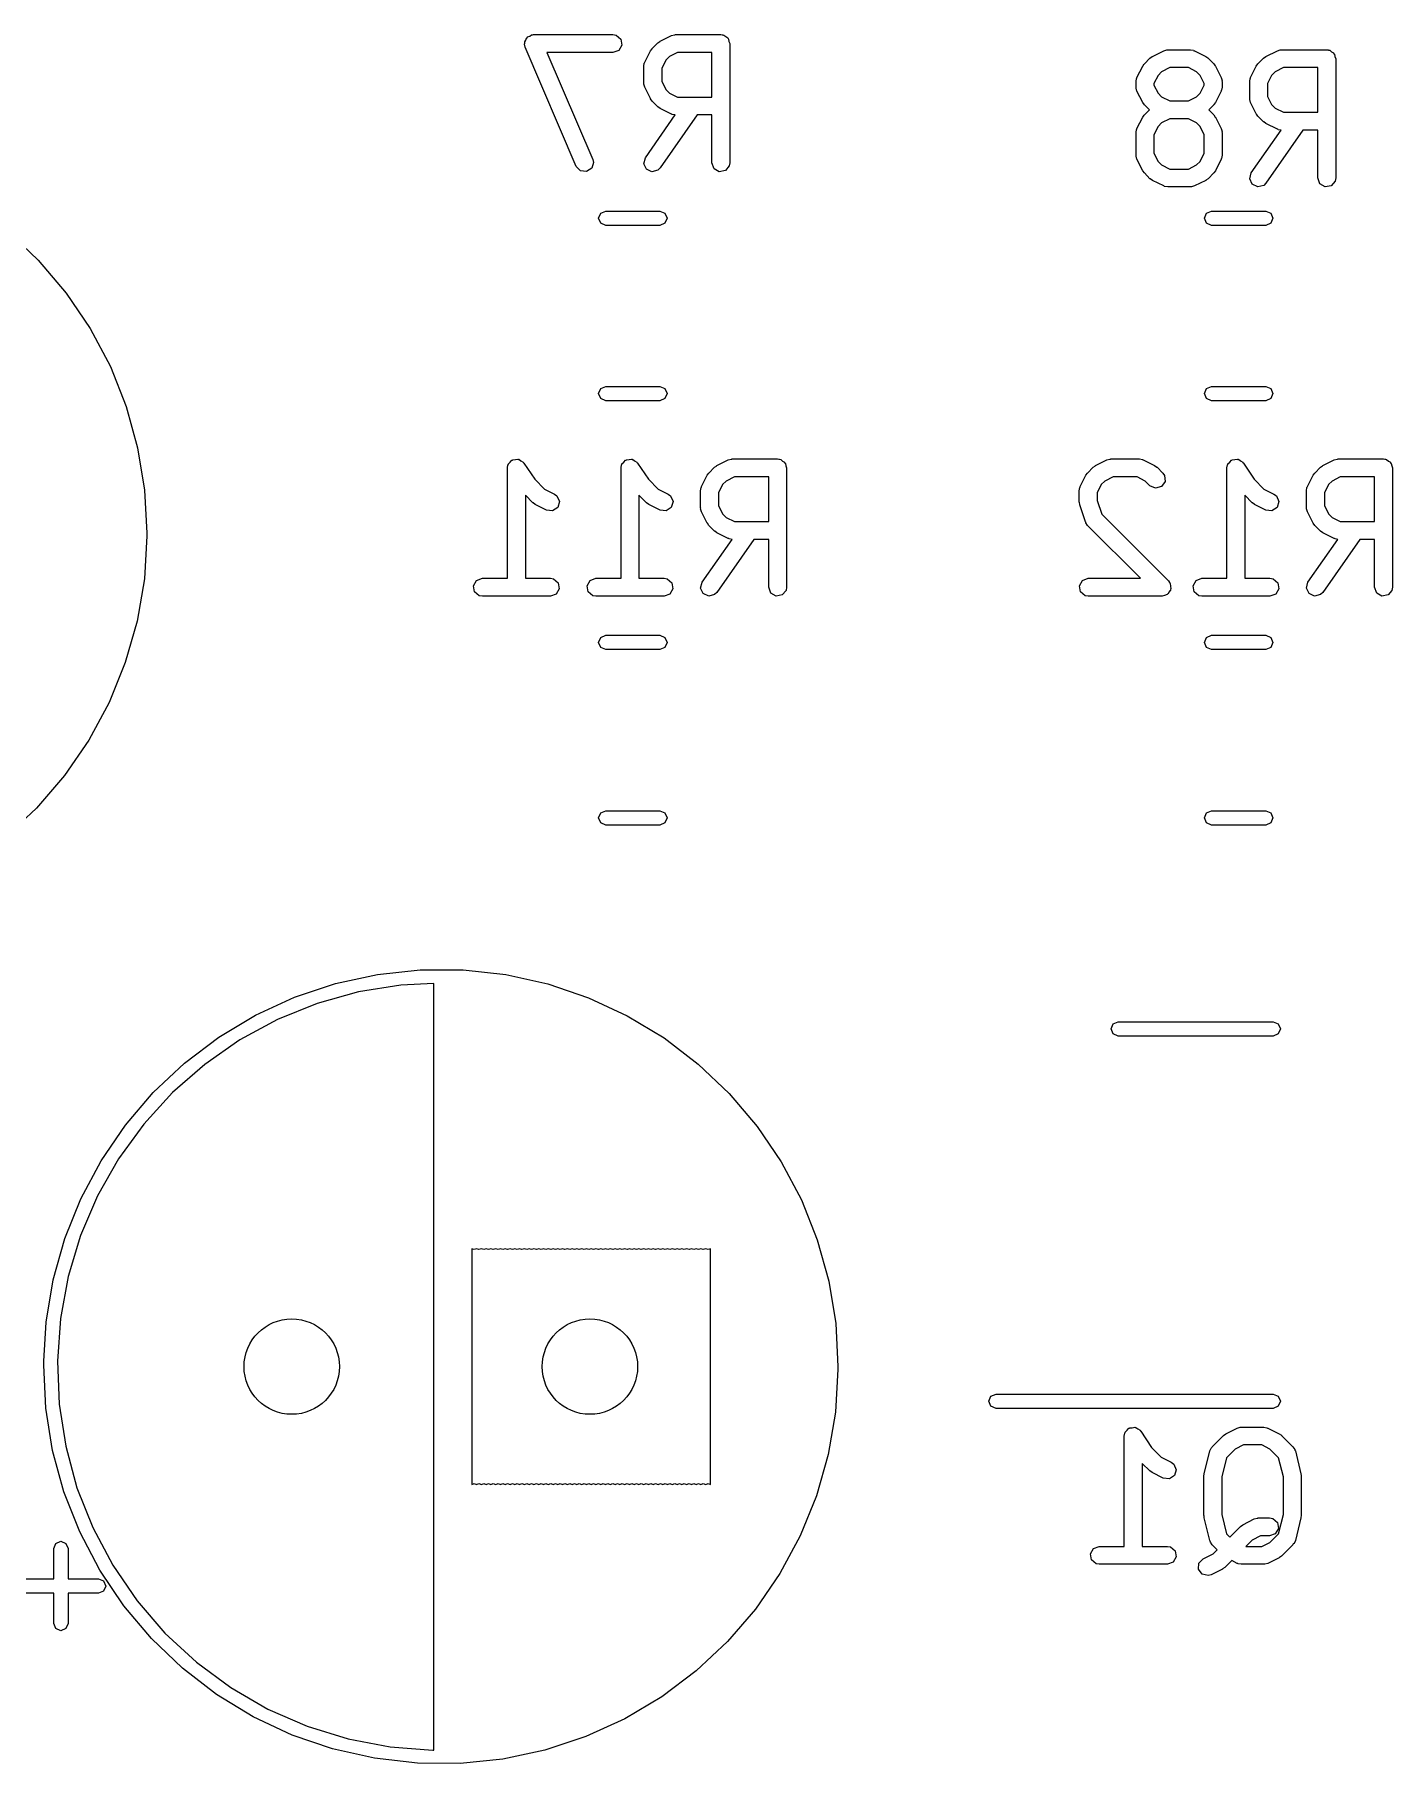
# Model space of a CAD drawing. Extents: x 84 to 124, y -233 to -38.
# Drawn here: x 107 to 118.38, y -156.62 to -142.13 of the extents above; entities that cross this region are included whole.
import ezdxf

# ---------------------------------------------------------------- set-up
doc = ezdxf.new("R2010")
doc.units = 0
doc.layers.add('BLACK', color=7, linetype='CONTINUOUS')

msp = doc.modelspace()

# ---------------------------------------------------------------- linework, layer by layer
at = {"layer": 'BLACK', "linetype": 'CONTINUOUS'}
for p, q in [((111.149, -142.147), (111.164, -142.137)), ((111.164, -142.137), (111.172, -142.138)), ((111.172, -142.138), (111.181, -142.135)), ((111.181, -142.135), (111.847, -142.135)), ((111.847, -142.135), (111.873, -142.14)), ((111.873, -142.14), (111.912, -142.173)), ((112.242, -142.191), (112.338, -142.143)), ((112.338, -142.143), (112.363, -142.136)), ((112.363, -142.136), (112.367, -142.137)), ((112.367, -142.137), (112.371, -142.135)), ((112.371, -142.135), (112.752, -142.135)), ((112.752, -142.135), (112.762, -142.137)), ((112.762, -142.137), (112.765, -142.137)), ((112.765, -142.137), (112.768, -142.138)), ((112.768, -142.138), (112.778, -142.14)), ((112.778, -142.14), (112.793, -142.152)), ((111.106, -142.215), (111.108, -142.206)), ((111.112, -142.24), (111.106, -142.215)), ((111.107, -142.197), (111.116, -142.182)), ((111.108, -142.206), (111.107, -142.197)), ((111.54, -143.24), (111.112, -142.24)), ((111.116, -142.182), (111.121, -142.165)), ((111.121, -142.165), (111.128, -142.161)), ((111.128, -142.161), (111.132, -142.153)), ((111.132, -142.153), (111.149, -142.147)), ((111.847, -142.285), (111.294, -142.285)), ((111.294, -142.285), (111.678, -143.181)), ((111.896, -142.268), (111.847, -142.285)), ((111.921, -142.223), (111.896, -142.268)), ((111.912, -142.173), (111.921, -142.223)), ((112.114, -142.367), (112.161, -142.272)), ((112.161, -142.272), (112.175, -142.254)), ((112.175, -142.253), (112.223, -142.205)), ((112.175, -142.254), (112.175, -142.253)), ((112.223, -142.205), (112.241, -142.192)), ((112.241, -142.192), (112.242, -142.191)), ((112.389, -142.285), (112.32, -142.32)), ((112.677, -142.285), (112.389, -142.285)), ((112.677, -142.659), (112.677, -142.285)), ((112.793, -142.152), (112.81, -142.162)), ((112.81, -142.162), (112.812, -142.169)), ((112.812, -142.169), (112.817, -142.173)), ((112.817, -142.173), (112.82, -142.192)), ((112.82, -142.192), (112.827, -142.21)), ((112.827, -142.21), (112.827, -143.21)), ((116.37, -142.318), (116.465, -142.27)), ((116.465, -142.27), (116.49, -142.263)), ((116.49, -142.263), (116.495, -142.264)), ((116.495, -142.264), (116.499, -142.262)), ((116.499, -142.262), (116.689, -142.262)), ((116.689, -142.262), (116.715, -142.267)), ((116.715, -142.267), (116.718, -142.27)), ((116.718, -142.27), (116.723, -142.27)), ((116.723, -142.27), (116.818, -142.318)), ((117.322, -142.318), (117.418, -142.27)), ((117.418, -142.27), (117.443, -142.263)), ((117.443, -142.263), (117.447, -142.264)), ((117.447, -142.264), (117.451, -142.262)), ((117.451, -142.262), (117.832, -142.262)), ((117.832, -142.262), (117.842, -142.264)), ((117.842, -142.264), (117.845, -142.264)), ((117.845, -142.264), (117.848, -142.265)), ((117.848, -142.265), (117.858, -142.267)), ((117.858, -142.267), (117.873, -142.279)), ((117.873, -142.279), (117.89, -142.289)), ((117.89, -142.289), (117.892, -142.296)), ((112.106, -142.401), (112.11, -142.375)), ((112.106, -142.544), (112.106, -142.401)), ((112.11, -142.375), (112.113, -142.372)), ((112.113, -142.372), (112.114, -142.367)), ((112.29, -142.35), (112.256, -142.419)), ((112.256, -142.419), (112.256, -142.526)), ((112.32, -142.32), (112.29, -142.35)), ((116.241, -142.494), (116.289, -142.399)), ((116.289, -142.399), (116.302, -142.381)), ((116.302, -142.381), (116.303, -142.38)), ((116.303, -142.38), (116.35, -142.332)), ((116.35, -142.332), (116.369, -142.319)), ((116.369, -142.319), (116.37, -142.318)), ((116.516, -142.412), (116.448, -142.447)), ((116.672, -142.412), (116.516, -142.412)), ((116.74, -142.447), (116.672, -142.412)), ((116.818, -142.318), (116.836, -142.331)), ((116.836, -142.331), (116.838, -142.332)), ((116.838, -142.332), (116.885, -142.38)), ((116.885, -142.38), (116.898, -142.398)), ((116.898, -142.398), (116.899, -142.399)), ((116.899, -142.399), (116.947, -142.494)), ((117.194, -142.494), (117.241, -142.399)), ((117.241, -142.399), (117.255, -142.381)), ((117.255, -142.38), (117.303, -142.332)), ((117.255, -142.381), (117.255, -142.38)), ((117.303, -142.332), (117.321, -142.319)), ((117.321, -142.319), (117.322, -142.318)), ((117.469, -142.412), (117.4, -142.447)), ((117.757, -142.412), (117.469, -142.412)), ((117.757, -142.786), (117.757, -142.412)), ((117.892, -142.296), (117.897, -142.3)), ((117.897, -142.3), (117.9, -142.319)), ((117.9, -142.319), (117.907, -142.337)), ((117.907, -142.337), (117.907, -143.337)), ((112.107, -142.548), (112.106, -142.544)), ((112.106, -142.552), (112.107, -142.548)), ((112.114, -142.577), (112.106, -142.552)), ((112.161, -142.672), (112.114, -142.577)), ((112.256, -142.526), (112.29, -142.595)), ((116.233, -142.528), (116.238, -142.502)), ((116.233, -142.575), (116.233, -142.528)), ((116.235, -142.58), (116.233, -142.575)), ((116.234, -142.584), (116.235, -142.58)), ((116.238, -142.502), (116.241, -142.499)), ((116.241, -142.499), (116.241, -142.494)), ((116.418, -142.477), (116.383, -142.546)), ((116.383, -142.546), (116.383, -142.558)), ((116.383, -142.558), (116.418, -142.626)), ((116.448, -142.447), (116.418, -142.477)), ((116.77, -142.477), (116.74, -142.447)), ((116.805, -142.546), (116.77, -142.477)), ((116.77, -142.626), (116.805, -142.558)), ((116.805, -142.558), (116.805, -142.546)), ((116.947, -142.494), (116.954, -142.519)), ((116.955, -142.575), (116.95, -142.601)), ((116.954, -142.519), (116.953, -142.524)), ((116.953, -142.524), (116.955, -142.528)), ((116.955, -142.528), (116.955, -142.575)), ((117.186, -142.528), (117.19, -142.502)), ((117.186, -142.671), (117.186, -142.528)), ((117.19, -142.502), (117.193, -142.499)), ((117.193, -142.499), (117.194, -142.494)), ((117.37, -142.477), (117.336, -142.546)), ((117.336, -142.546), (117.336, -142.653)), ((117.4, -142.447), (117.37, -142.477)), ((112.162, -142.674), (112.161, -142.672)), ((112.175, -142.692), (112.162, -142.674)), ((112.223, -142.74), (112.175, -142.692)), ((112.29, -142.595), (112.32, -142.625)), ((112.32, -142.625), (112.389, -142.659)), ((112.389, -142.659), (112.677, -142.659)), ((116.241, -142.609), (116.234, -142.584)), ((116.289, -142.704), (116.241, -142.609)), ((116.29, -142.705), (116.289, -142.704)), ((116.303, -142.724), (116.29, -142.705)), ((116.345, -142.766), (116.303, -142.724)), ((116.418, -142.626), (116.448, -142.657)), ((116.448, -142.657), (116.516, -142.691)), ((116.516, -142.691), (116.672, -142.691)), ((116.672, -142.691), (116.74, -142.657)), ((116.74, -142.657), (116.77, -142.626)), ((116.885, -142.724), (116.843, -142.766)), ((116.886, -142.722), (116.885, -142.724)), ((116.899, -142.704), (116.886, -142.722)), ((116.947, -142.609), (116.899, -142.704)), ((116.95, -142.601), (116.947, -142.605)), ((116.947, -142.605), (116.947, -142.609)), ((117.187, -142.675), (117.186, -142.671)), ((117.186, -142.679), (117.187, -142.675)), ((117.194, -142.704), (117.186, -142.679)), ((117.241, -142.799), (117.194, -142.704)), ((117.336, -142.653), (117.37, -142.722)), ((117.37, -142.722), (117.4, -142.752)), ((112.119, -143.167), (112.37, -142.809)), ((112.224, -142.74), (112.223, -142.74)), ((112.242, -142.754), (112.224, -142.74)), ((112.338, -142.801), (112.242, -142.754)), ((112.553, -142.809), (112.242, -143.253)), ((112.342, -142.802), (112.338, -142.801)), ((112.345, -142.805), (112.342, -142.802)), ((112.37, -142.809), (112.345, -142.805)), ((112.677, -142.809), (112.553, -142.809)), ((112.677, -143.21), (112.677, -142.809)), ((116.241, -142.923), (116.289, -142.828)), ((116.289, -142.828), (116.302, -142.81)), ((116.302, -142.81), (116.303, -142.808)), ((116.303, -142.808), (116.345, -142.766)), ((116.516, -142.841), (116.448, -142.875)), ((116.672, -142.841), (116.516, -142.841)), ((116.74, -142.875), (116.672, -142.841)), ((116.843, -142.766), (116.885, -142.808)), ((116.885, -142.808), (116.898, -142.827)), ((116.898, -142.827), (116.899, -142.828)), ((116.899, -142.828), (116.947, -142.923)), ((117.242, -142.801), (117.241, -142.799)), ((117.255, -142.819), (117.242, -142.801)), ((117.303, -142.867), (117.255, -142.819)), ((117.304, -142.867), (117.303, -142.867)), ((117.322, -142.881), (117.304, -142.867)), ((117.4, -142.752), (117.469, -142.786)), ((117.469, -142.786), (117.757, -142.786)), ((116.233, -142.956), (116.238, -142.931)), ((116.233, -143.147), (116.233, -142.956)), ((116.238, -142.931), (116.241, -142.927)), ((116.241, -142.927), (116.241, -142.923)), ((116.418, -142.906), (116.383, -142.974)), ((116.383, -142.974), (116.383, -143.129)), ((116.448, -142.875), (116.418, -142.906)), ((116.77, -142.906), (116.74, -142.875)), ((116.805, -142.974), (116.77, -142.906)), ((116.805, -143.129), (116.805, -142.974)), ((116.947, -142.923), (116.954, -142.948)), ((116.954, -142.948), (116.953, -142.952)), ((116.953, -142.952), (116.955, -142.956)), ((116.955, -142.956), (116.955, -143.147)), ((117.199, -143.294), (117.45, -142.936)), ((117.418, -142.928), (117.322, -142.881)), ((117.633, -142.936), (117.322, -143.38)), ((117.422, -142.929), (117.418, -142.928)), ((117.425, -142.932), (117.422, -142.929)), ((117.45, -142.936), (117.425, -142.932)), ((117.757, -142.936), (117.633, -142.936)), ((117.757, -143.337), (117.757, -142.936)), ((116.235, -143.151), (116.233, -143.147)), ((116.234, -143.155), (116.235, -143.151)), ((116.241, -143.18), (116.234, -143.155)), ((116.383, -143.129), (116.418, -143.198)), ((116.77, -143.198), (116.805, -143.129)), ((116.955, -143.147), (116.95, -143.173)), ((111.575, -143.277), (111.54, -143.24)), ((111.626, -143.283), (111.575, -143.277)), ((111.669, -143.255), (111.626, -143.283)), ((111.684, -143.206), (111.669, -143.255)), ((111.678, -143.181), (111.684, -143.206)), ((112.106, -143.217), (112.119, -143.167)), ((112.128, -143.263), (112.106, -143.217)), ((112.174, -143.285), (112.128, -143.263)), ((112.224, -143.272), (112.174, -143.285)), ((112.242, -143.253), (112.224, -143.272)), ((112.695, -143.259), (112.677, -143.21)), ((112.739, -143.284), (112.695, -143.259)), ((112.79, -143.275), (112.739, -143.284)), ((112.823, -143.236), (112.79, -143.275)), ((112.827, -143.21), (112.823, -143.236)), ((116.289, -143.276), (116.241, -143.18)), ((116.29, -143.277), (116.289, -143.276)), ((116.303, -143.295), (116.29, -143.277)), ((116.35, -143.343), (116.303, -143.295)), ((116.418, -143.198), (116.448, -143.228)), ((116.448, -143.228), (116.516, -143.262)), ((116.516, -143.262), (116.672, -143.262)), ((116.672, -143.262), (116.74, -143.228)), ((116.74, -143.228), (116.77, -143.198)), ((116.885, -143.295), (116.838, -143.343)), ((116.886, -143.294), (116.885, -143.295)), ((116.899, -143.276), (116.886, -143.294)), ((116.947, -143.18), (116.899, -143.276)), ((116.95, -143.173), (116.947, -143.176)), ((116.947, -143.176), (116.947, -143.18)), ((117.186, -143.344), (117.199, -143.294)), ((116.352, -143.343), (116.35, -143.343)), ((116.37, -143.357), (116.352, -143.343)), ((116.465, -143.404), (116.37, -143.357)), ((116.47, -143.405), (116.465, -143.404)), ((116.473, -143.408), (116.47, -143.405)), ((116.499, -143.412), (116.473, -143.408)), ((116.689, -143.412), (116.499, -143.412)), ((116.693, -143.411), (116.689, -143.412)), ((116.698, -143.412), (116.693, -143.411)), ((116.723, -143.404), (116.698, -143.412)), ((116.818, -143.357), (116.723, -143.404)), ((116.819, -143.356), (116.818, -143.357)), ((116.838, -143.343), (116.819, -143.356)), ((117.208, -143.39), (117.186, -143.344)), ((117.254, -143.412), (117.208, -143.39)), ((117.304, -143.399), (117.254, -143.412)), ((117.322, -143.38), (117.304, -143.399)), ((117.775, -143.386), (117.757, -143.337)), ((117.819, -143.411), (117.775, -143.386)), ((117.87, -143.402), (117.819, -143.411)), ((117.903, -143.363), (117.87, -143.402)), ((117.907, -143.337), (117.903, -143.363)), ((111.727, -143.674), (111.745, -143.632)), ((111.745, -143.716), (111.727, -143.674)), ((111.745, -143.632), (111.787, -143.614)), ((111.787, -143.734), (111.745, -143.716)), ((111.787, -143.614), (112.241, -143.614)), ((112.241, -143.734), (111.787, -143.734)), ((112.241, -143.614), (112.283, -143.632)), ((112.283, -143.716), (112.241, -143.734)), ((112.283, -143.632), (112.301, -143.674)), ((112.301, -143.674), (112.283, -143.716)), ((116.807, -143.674), (116.825, -143.632)), ((116.825, -143.716), (116.807, -143.674)), ((116.825, -143.632), (116.867, -143.614)), ((116.867, -143.734), (116.825, -143.716)), ((116.867, -143.614), (117.321, -143.614)), ((117.321, -143.734), (116.867, -143.734)), ((117.321, -143.614), (117.363, -143.632)), ((117.363, -143.716), (117.321, -143.734)), ((117.363, -143.632), (117.381, -143.674)), ((117.381, -143.674), (117.363, -143.716)), ((106.768, -143.778), (107.029, -144.026)), ((107.029, -144.026), (107.262, -144.301)), ((107.262, -144.301), (107.464, -144.599)), ((107.464, -144.599), (107.633, -144.917)), ((107.633, -144.917), (107.766, -145.252)), ((111.727, -145.144), (111.745, -145.102)), ((111.745, -145.186), (111.727, -145.144)), ((111.745, -145.102), (111.787, -145.084)), ((111.787, -145.204), (111.745, -145.186)), ((111.787, -145.084), (112.241, -145.084)), ((112.241, -145.084), (112.283, -145.102)), ((112.283, -145.186), (112.241, -145.204)), ((112.283, -145.102), (112.301, -145.144)), ((112.301, -145.144), (112.283, -145.186)), ((116.807, -145.144), (116.825, -145.102)), ((116.825, -145.186), (116.807, -145.144)), ((116.825, -145.102), (116.867, -145.084)), ((116.867, -145.204), (116.825, -145.186)), ((116.867, -145.084), (117.321, -145.084)), ((117.321, -145.084), (117.363, -145.102)), ((117.363, -145.186), (117.321, -145.204)), ((117.363, -145.102), (117.381, -145.144)), ((117.381, -145.144), (117.363, -145.186)), ((107.766, -145.252), (107.862, -145.599)), ((112.241, -145.204), (111.787, -145.204)), ((117.321, -145.204), (116.867, -145.204)), ((107.862, -145.599), (107.92, -145.954)), ((110.963, -145.767), (110.967, -145.742)), ((110.963, -146.692), (110.963, -145.767)), ((110.967, -145.742), (110.97, -145.738)), ((110.97, -145.738), (110.971, -145.734)), ((110.971, -145.734), (110.986, -145.719)), ((110.986, -145.719), (111, -145.702)), ((111, -145.702), (111.005, -145.702)), ((111.005, -145.702), (111.008, -145.699)), ((111.008, -145.699), (111.029, -145.697)), ((111.029, -145.697), (111.051, -145.694)), ((111.051, -145.694), (111.055, -145.696)), ((111.055, -145.696), (111.059, -145.695)), ((111.059, -145.695), (111.076, -145.708)), ((111.076, -145.708), (111.095, -145.719)), ((111.095, -145.719), (111.097, -145.723)), ((111.097, -145.723), (111.1, -145.726)), ((111.1, -145.726), (111.191, -145.862)), ((111.915, -145.767), (111.92, -145.742)), ((111.915, -146.692), (111.915, -145.767)), ((111.92, -145.742), (111.922, -145.738)), ((111.922, -145.738), (111.923, -145.734)), ((111.923, -145.734), (111.939, -145.719)), ((111.939, -145.719), (111.953, -145.702)), ((111.953, -145.702), (111.957, -145.702)), ((111.957, -145.702), (111.96, -145.699)), ((111.96, -145.699), (111.982, -145.697)), ((111.982, -145.697), (112.003, -145.694)), ((112.003, -145.694), (112.007, -145.696)), ((112.007, -145.696), (112.011, -145.695)), ((112.011, -145.695), (112.029, -145.708)), ((112.029, -145.708), (112.048, -145.719)), ((112.048, -145.719), (112.049, -145.723)), ((112.049, -145.723), (112.053, -145.726)), ((112.053, -145.726), (112.144, -145.862)), ((112.651, -145.81), (112.699, -145.762)), ((112.699, -145.762), (112.717, -145.749)), ((112.717, -145.749), (112.719, -145.748)), ((112.719, -145.748), (112.814, -145.7)), ((112.814, -145.7), (112.839, -145.693)), ((112.839, -145.693), (112.843, -145.694)), ((112.843, -145.694), (112.847, -145.692)), ((112.847, -145.692), (113.228, -145.692)), ((113.228, -145.692), (113.238, -145.694)), ((113.238, -145.694), (113.241, -145.694)), ((113.241, -145.694), (113.244, -145.695)), ((113.244, -145.695), (113.254, -145.697)), ((113.254, -145.697), (113.269, -145.709)), ((113.269, -145.709), (113.286, -145.719)), ((113.286, -145.719), (113.288, -145.726)), ((113.288, -145.726), (113.293, -145.73)), ((113.293, -145.73), (113.297, -145.749)), ((113.297, -145.749), (113.303, -145.767)), ((113.303, -145.767), (113.303, -146.767)), ((115.827, -145.81), (115.874, -145.762)), ((115.874, -145.762), (115.893, -145.749)), ((115.893, -145.749), (115.894, -145.748)), ((115.894, -145.748), (115.989, -145.7)), ((115.989, -145.7), (116.014, -145.693)), ((116.014, -145.693), (116.018, -145.694)), ((116.018, -145.694), (116.023, -145.692)), ((116.023, -145.692), (116.261, -145.692)), ((116.261, -145.692), (116.286, -145.697)), ((116.286, -145.697), (116.29, -145.7)), ((116.29, -145.7), (116.294, -145.7)), ((116.294, -145.7), (116.389, -145.748)), ((116.389, -145.748), (116.407, -145.761)), ((116.407, -145.761), (116.409, -145.762)), ((116.409, -145.762), (116.457, -145.81)), ((116.995, -145.767), (117, -145.742)), ((116.995, -146.692), (116.995, -145.767)), ((117, -145.742), (117.002, -145.738)), ((117.002, -145.738), (117.003, -145.734)), ((117.003, -145.734), (117.019, -145.719)), ((117.019, -145.719), (117.033, -145.702)), ((117.033, -145.702), (117.037, -145.702)), ((117.037, -145.702), (117.04, -145.699)), ((117.04, -145.699), (117.062, -145.697)), ((117.062, -145.697), (117.083, -145.694)), ((117.083, -145.694), (117.087, -145.696)), ((117.087, -145.696), (117.091, -145.695)), ((117.091, -145.695), (117.109, -145.708)), ((117.109, -145.708), (117.128, -145.719)), ((117.128, -145.719), (117.129, -145.723)), ((117.129, -145.723), (117.133, -145.726)), ((117.133, -145.726), (117.224, -145.862)), ((117.731, -145.81), (117.779, -145.762)), ((117.779, -145.762), (117.797, -145.749)), ((117.797, -145.749), (117.799, -145.748)), ((117.799, -145.748), (117.894, -145.7)), ((117.894, -145.7), (117.919, -145.693)), ((117.919, -145.693), (117.923, -145.694)), ((117.923, -145.694), (117.927, -145.692)), ((117.927, -145.692), (118.308, -145.692)), ((118.308, -145.692), (118.318, -145.694)), ((118.318, -145.694), (118.321, -145.694)), ((118.321, -145.694), (118.324, -145.695)), ((118.324, -145.695), (118.334, -145.697)), ((118.334, -145.697), (118.349, -145.709)), ((118.349, -145.709), (118.366, -145.719)), ((118.366, -145.719), (118.368, -145.726)), ((118.368, -145.726), (118.373, -145.73)), ((118.373, -145.73), (118.377, -145.749)), ((118.377, -145.749), (118.383, -145.767)), ((118.383, -145.767), (118.383, -146.767)), ((111.191, -145.862), (111.273, -145.944)), ((112.144, -145.862), (112.225, -145.944)), ((112.59, -145.924), (112.637, -145.829)), ((112.637, -145.829), (112.651, -145.811)), ((112.651, -145.811), (112.651, -145.81)), ((112.766, -145.907), (112.732, -145.976)), ((112.797, -145.877), (112.766, -145.907)), ((112.865, -145.842), (112.797, -145.877)), ((113.153, -145.842), (112.865, -145.842)), ((113.153, -146.216), (113.153, -145.842)), ((115.765, -145.924), (115.813, -145.829)), ((115.813, -145.829), (115.826, -145.811)), ((115.826, -145.811), (115.827, -145.81)), ((115.941, -145.907), (115.907, -145.976)), ((115.972, -145.877), (115.941, -145.907)), ((116.04, -145.842), (115.972, -145.877)), ((116.243, -145.842), (116.04, -145.842)), ((116.311, -145.877), (116.243, -145.842)), ((116.35, -145.916), (116.311, -145.877)), ((116.476, -145.882), (116.447, -145.924)), ((116.457, -145.81), (116.471, -145.831)), ((116.471, -145.831), (116.476, -145.882)), ((117.224, -145.862), (117.305, -145.944)), ((117.67, -145.924), (117.717, -145.829)), ((117.717, -145.829), (117.731, -145.811)), ((117.731, -145.811), (117.731, -145.81)), ((117.846, -145.907), (117.812, -145.976)), ((117.877, -145.877), (117.846, -145.907)), ((117.945, -145.842), (117.877, -145.877)), ((118.233, -145.842), (117.945, -145.842)), ((118.233, -146.216), (118.233, -145.842)), ((107.92, -145.954), (107.94, -146.314)), ((111.175, -146.059), (111.113, -145.996)), ((111.113, -145.996), (111.113, -146.692)), ((111.177, -146.059), (111.175, -146.059)), ((111.195, -146.073), (111.177, -146.059)), ((111.273, -145.944), (111.357, -145.986)), ((111.357, -145.986), (111.378, -146.002)), ((111.378, -146.002), (111.398, -146.049)), ((111.398, -146.049), (111.384, -146.098)), ((112.128, -146.059), (112.065, -145.996)), ((112.065, -145.996), (112.065, -146.692)), ((112.129, -146.059), (112.128, -146.059)), ((112.147, -146.073), (112.129, -146.059)), ((112.225, -145.944), (112.309, -145.986)), ((112.309, -145.986), (112.33, -146.002)), ((112.33, -146.002), (112.351, -146.049)), ((112.351, -146.049), (112.336, -146.098)), ((112.582, -145.958), (112.586, -145.932)), ((112.582, -146.101), (112.582, -145.958)), ((112.586, -145.932), (112.589, -145.929)), ((112.589, -145.929), (112.59, -145.924)), ((112.732, -145.976), (112.732, -146.083)), ((115.757, -145.958), (115.762, -145.932)), ((115.757, -146.053), (115.757, -145.958)), ((115.758, -146.055), (115.757, -146.053)), ((115.761, -146.077), (115.758, -146.055)), ((115.762, -145.932), (115.764, -145.929)), ((115.764, -145.929), (115.765, -145.924)), ((115.907, -145.976), (115.907, -146.041)), ((115.907, -146.041), (115.945, -146.155)), ((116.397, -145.937), (116.35, -145.916)), ((116.447, -145.924), (116.397, -145.937)), ((117.208, -146.059), (117.145, -145.996)), ((117.145, -145.996), (117.145, -146.692)), ((117.209, -146.059), (117.208, -146.059)), ((117.227, -146.073), (117.209, -146.059)), ((117.305, -145.944), (117.389, -145.986)), ((117.389, -145.986), (117.41, -146.002)), ((117.41, -146.002), (117.431, -146.049)), ((117.431, -146.049), (117.416, -146.098)), ((117.662, -145.958), (117.666, -145.932)), ((117.662, -146.101), (117.662, -145.958)), ((117.666, -145.932), (117.669, -145.929)), ((117.669, -145.929), (117.67, -145.924)), ((117.812, -145.976), (117.812, -146.083)), ((111.29, -146.12), (111.195, -146.073)), ((111.341, -146.126), (111.29, -146.12)), ((111.384, -146.098), (111.341, -146.126)), ((112.242, -146.12), (112.147, -146.073)), ((112.293, -146.126), (112.242, -146.12)), ((112.336, -146.098), (112.293, -146.126)), ((112.583, -146.105), (112.582, -146.101)), ((112.582, -146.109), (112.583, -146.105)), ((112.59, -146.134), (112.582, -146.109)), ((112.637, -146.229), (112.59, -146.134)), ((112.732, -146.083), (112.766, -146.152)), ((112.766, -146.152), (112.797, -146.182)), ((112.797, -146.182), (112.865, -146.216)), ((115.809, -146.22), (115.761, -146.077)), ((115.945, -146.155), (116.504, -146.714)), ((117.322, -146.12), (117.227, -146.073)), ((117.373, -146.126), (117.322, -146.12)), ((117.416, -146.098), (117.373, -146.126)), ((117.663, -146.105), (117.662, -146.101)), ((117.662, -146.109), (117.663, -146.105)), ((117.67, -146.134), (117.662, -146.109)), ((117.717, -146.229), (117.67, -146.134)), ((117.812, -146.083), (117.846, -146.152)), ((117.846, -146.152), (117.877, -146.182)), ((117.877, -146.182), (117.945, -146.216)), ((107.94, -146.337), (107.918, -146.697)), ((107.94, -146.314), (107.94, -146.337)), ((112.639, -146.231), (112.637, -146.229)), ((112.651, -146.249), (112.639, -146.231)), ((112.699, -146.297), (112.651, -146.249)), ((112.701, -146.297), (112.699, -146.297)), ((112.719, -146.311), (112.701, -146.297)), ((112.814, -146.358), (112.719, -146.311)), ((112.865, -146.216), (113.153, -146.216)), ((115.811, -146.223), (115.809, -146.22)), ((115.812, -146.228), (115.811, -146.223)), ((115.827, -146.249), (115.812, -146.228)), ((116.27, -146.692), (115.827, -146.249)), ((117.719, -146.231), (117.717, -146.229)), ((117.731, -146.249), (117.719, -146.231)), ((117.779, -146.297), (117.731, -146.249)), ((117.781, -146.297), (117.779, -146.297)), ((117.799, -146.311), (117.781, -146.297)), ((117.894, -146.358), (117.799, -146.311)), ((117.945, -146.216), (118.233, -146.216)), ((112.595, -146.724), (112.846, -146.366)), ((113.029, -146.366), (112.718, -146.81)), ((112.818, -146.359), (112.814, -146.358)), ((112.822, -146.362), (112.818, -146.359)), ((112.846, -146.366), (112.822, -146.362)), ((113.153, -146.366), (113.029, -146.366)), ((113.153, -146.767), (113.153, -146.366)), ((117.675, -146.724), (117.926, -146.366)), ((118.109, -146.366), (117.798, -146.81)), ((117.898, -146.359), (117.894, -146.358)), ((117.902, -146.362), (117.898, -146.359)), ((117.926, -146.366), (117.902, -146.362)), ((118.233, -146.366), (118.109, -146.366)), ((118.233, -146.767), (118.233, -146.366)), ((107.918, -146.697), (107.857, -147.052)), ((110.678, -146.754), (110.704, -146.71)), ((110.687, -146.805), (110.678, -146.754)), ((110.704, -146.71), (110.752, -146.692)), ((110.752, -146.692), (110.963, -146.692)), ((111.113, -146.692), (111.324, -146.692)), ((111.324, -146.692), (111.349, -146.697)), ((111.349, -146.697), (111.388, -146.73)), ((111.397, -146.78), (111.372, -146.825)), ((111.388, -146.73), (111.397, -146.78)), ((111.631, -146.754), (111.656, -146.71)), ((111.64, -146.805), (111.631, -146.754)), ((111.656, -146.71), (111.704, -146.692)), ((111.704, -146.692), (111.915, -146.692)), ((112.065, -146.692), (112.276, -146.692)), ((112.276, -146.692), (112.302, -146.697)), ((112.302, -146.697), (112.341, -146.73)), ((112.35, -146.78), (112.324, -146.825)), ((112.341, -146.73), (112.35, -146.78)), ((112.582, -146.774), (112.595, -146.724)), ((112.604, -146.82), (112.582, -146.774)), ((113.171, -146.816), (113.153, -146.767)), ((113.303, -146.767), (113.299, -146.793)), ((115.758, -146.754), (115.784, -146.71)), ((115.767, -146.805), (115.758, -146.754)), ((115.784, -146.71), (115.832, -146.692)), ((115.832, -146.692), (116.27, -146.692)), ((116.504, -146.714), (116.514, -146.728)), ((116.514, -146.728), (116.516, -146.73)), ((116.516, -146.73), (116.516, -146.732)), ((116.516, -146.732), (116.519, -146.736)), ((116.519, -146.736), (116.521, -146.758)), ((116.521, -146.758), (116.525, -146.78)), ((116.525, -146.78), (116.523, -146.783)), ((116.523, -146.783), (116.524, -146.787)), ((116.711, -146.754), (116.736, -146.71)), ((116.72, -146.805), (116.711, -146.754)), ((116.736, -146.71), (116.784, -146.692)), ((116.784, -146.692), (116.995, -146.692)), ((117.145, -146.692), (117.356, -146.692)), ((117.356, -146.692), (117.382, -146.697)), ((117.382, -146.697), (117.421, -146.73)), ((117.43, -146.78), (117.404, -146.825)), ((117.421, -146.73), (117.43, -146.78)), ((117.662, -146.774), (117.675, -146.724)), ((117.684, -146.82), (117.662, -146.774)), ((118.251, -146.816), (118.233, -146.767)), ((118.383, -146.767), (118.379, -146.793)), ((110.726, -146.838), (110.687, -146.805)), ((110.752, -146.842), (110.726, -146.838)), ((111.324, -146.842), (110.752, -146.842)), ((111.372, -146.825), (111.324, -146.842)), ((111.679, -146.838), (111.64, -146.805)), ((111.704, -146.842), (111.679, -146.838)), ((112.276, -146.842), (111.704, -146.842)), ((112.324, -146.825), (112.276, -146.842)), ((112.65, -146.842), (112.604, -146.82)), ((112.7, -146.829), (112.65, -146.842)), ((112.718, -146.81), (112.7, -146.829)), ((113.215, -146.841), (113.171, -146.816)), ((113.266, -146.832), (113.215, -146.841)), ((113.299, -146.793), (113.266, -146.832)), ((115.806, -146.838), (115.767, -146.805)), ((115.832, -146.842), (115.806, -146.838)), ((116.451, -146.842), (115.832, -146.842)), ((116.472, -146.835), (116.451, -146.842)), ((116.494, -146.829), (116.472, -146.835)), ((116.496, -146.826), (116.494, -146.829)), ((116.499, -146.825), (116.496, -146.826)), ((116.511, -146.805), (116.499, -146.825)), ((116.524, -146.787), (116.511, -146.805)), ((116.759, -146.838), (116.72, -146.805)), ((116.784, -146.842), (116.759, -146.838)), ((117.356, -146.842), (116.784, -146.842)), ((117.404, -146.825), (117.356, -146.842)), ((117.73, -146.842), (117.684, -146.82)), ((117.78, -146.829), (117.73, -146.842)), ((117.798, -146.81), (117.78, -146.829)), ((118.295, -146.841), (118.251, -146.816)), ((118.346, -146.832), (118.295, -146.841)), ((118.379, -146.793), (118.346, -146.832)), ((107.857, -147.052), (107.758, -147.398)), ((111.727, -147.23), (111.745, -147.188)), ((111.745, -147.188), (111.787, -147.17)), ((111.787, -147.17), (112.241, -147.17)), ((112.241, -147.17), (112.283, -147.188)), ((112.283, -147.188), (112.301, -147.23)), ((116.807, -147.23), (116.825, -147.188)), ((116.825, -147.188), (116.867, -147.17)), ((116.867, -147.17), (117.321, -147.17)), ((117.321, -147.17), (117.363, -147.188)), ((117.363, -147.188), (117.381, -147.23)), ((111.745, -147.272), (111.727, -147.23)), ((111.787, -147.29), (111.745, -147.272)), ((112.241, -147.29), (111.787, -147.29)), ((112.283, -147.272), (112.241, -147.29)), ((112.301, -147.23), (112.283, -147.272)), ((116.825, -147.272), (116.807, -147.23)), ((116.867, -147.29), (116.825, -147.272)), ((117.321, -147.29), (116.867, -147.29)), ((117.363, -147.272), (117.321, -147.29)), ((117.381, -147.23), (117.363, -147.272)), ((107.758, -147.398), (107.623, -147.732)), ((107.623, -147.732), (107.452, -148.049)), ((107.452, -148.049), (107.248, -148.346)), ((107.248, -148.346), (107.013, -148.619)), ((107.013, -148.619), (106.75, -148.865)), ((111.727, -148.7), (111.745, -148.658)), ((111.745, -148.658), (111.787, -148.64)), ((111.787, -148.64), (112.241, -148.64)), ((112.241, -148.64), (112.283, -148.658)), ((112.283, -148.658), (112.301, -148.7)), ((116.807, -148.7), (116.825, -148.658)), ((116.825, -148.658), (116.867, -148.64)), ((116.867, -148.64), (117.321, -148.64)), ((117.321, -148.64), (117.363, -148.658)), ((117.363, -148.658), (117.381, -148.7)), ((111.745, -148.742), (111.727, -148.7)), ((111.787, -148.76), (111.745, -148.742)), ((112.241, -148.76), (111.787, -148.76)), ((112.283, -148.742), (112.241, -148.76)), ((112.301, -148.7), (112.283, -148.742)), ((116.825, -148.742), (116.807, -148.7)), ((116.867, -148.76), (116.825, -148.742)), ((117.321, -148.76), (116.867, -148.76)), ((117.363, -148.742), (117.321, -148.76)), ((117.381, -148.7), (117.363, -148.742)), ((109.178, -150.203), (109.52, -150.089)), ((109.52, -150.089), (109.872, -150.012)), ((110.068, -150.102), (109.714, -150.159)), ((109.872, -150.012), (110.23, -149.974)), ((110.344, -150.088), (110.068, -150.102)), ((110.23, -149.974), (110.59, -149.974)), ((110.344, -156.513), (110.344, -150.088)), ((110.59, -149.974), (110.948, -150.014)), ((110.948, -150.014), (111.3, -150.092)), ((111.3, -150.092), (111.641, -150.207)), ((108.851, -150.353), (109.178, -150.203)), ((109.368, -150.255), (109.035, -150.39)), ((109.714, -150.159), (109.368, -150.255)), ((111.641, -150.207), (111.967, -150.359)), ((108.542, -150.538), (108.851, -150.353)), ((109.035, -150.39), (108.719, -150.561)), ((111.967, -150.359), (112.276, -150.545)), ((108.255, -150.756), (108.542, -150.538)), ((112.276, -150.545), (112.562, -150.763)), ((116.024, -150.469), (116.042, -150.427)), ((116.042, -150.511), (116.024, -150.469)), ((116.042, -150.427), (116.084, -150.409)), ((116.084, -150.529), (116.042, -150.511)), ((116.084, -150.409), (117.384, -150.409)), ((117.384, -150.529), (116.084, -150.529)), ((117.384, -150.409), (117.426, -150.427)), ((117.426, -150.511), (117.384, -150.529)), ((117.426, -150.427), (117.444, -150.469)), ((117.444, -150.469), (117.426, -150.511)), ((108.719, -150.561), (108.425, -150.766)), ((107.993, -151.003), (108.255, -150.756)), ((108.425, -150.766), (108.155, -151.002)), ((112.562, -150.763), (112.823, -151.011)), ((107.759, -151.276), (107.993, -151.003)), ((108.155, -151.002), (107.913, -151.267)), ((112.823, -151.011), (113.056, -151.286)), ((107.913, -151.267), (107.702, -151.557)), ((107.556, -151.574), (107.759, -151.276)), ((113.056, -151.286), (113.258, -151.584)), ((107.702, -151.557), (107.524, -151.869)), ((107.386, -151.892), (107.556, -151.574)), ((113.258, -151.584), (113.427, -151.902)), ((107.252, -152.226), (107.386, -151.892)), ((107.524, -151.869), (107.383, -152.199)), ((113.427, -151.902), (113.56, -152.237)), ((107.154, -152.573), (107.252, -152.226)), ((107.383, -152.199), (107.279, -152.543)), ((113.56, -152.237), (113.656, -152.584)), ((110.684, -152.319), (110.664, -152.311)), ((110.664, -152.311), (110.664, -154.287)), ((110.704, -152.311), (110.684, -152.319)), ((110.724, -152.319), (110.704, -152.311)), ((110.744, -152.311), (110.724, -152.319)), ((110.764, -152.319), (110.744, -152.311)), ((110.784, -152.311), (110.764, -152.319)), ((110.804, -152.319), (110.784, -152.311)), ((110.824, -152.311), (110.804, -152.319)), ((110.844, -152.319), (110.824, -152.311)), ((110.864, -152.311), (110.844, -152.319)), ((110.884, -152.319), (110.864, -152.311)), ((110.904, -152.311), (110.884, -152.319)), ((110.924, -152.319), (110.904, -152.311)), ((110.944, -152.311), (110.924, -152.319)), ((110.964, -152.319), (110.944, -152.311)), ((110.984, -152.311), (110.964, -152.319)), ((111.004, -152.319), (110.984, -152.311)), ((111.024, -152.311), (111.004, -152.319)), ((111.044, -152.319), (111.024, -152.311)), ((111.064, -152.311), (111.044, -152.319)), ((111.084, -152.319), (111.064, -152.311)), ((111.105, -152.311), (111.084, -152.319)), ((111.125, -152.319), (111.105, -152.311)), ((111.145, -152.311), (111.125, -152.319)), ((111.165, -152.319), (111.145, -152.311)), ((111.185, -152.311), (111.165, -152.319)), ((111.205, -152.319), (111.185, -152.311)), ((111.225, -152.311), (111.205, -152.319)), ((111.245, -152.319), (111.225, -152.311)), ((111.265, -152.311), (111.245, -152.319)), ((111.285, -152.319), (111.265, -152.311)), ((111.305, -152.311), (111.285, -152.319)), ((111.325, -152.319), (111.305, -152.311)), ((111.345, -152.311), (111.325, -152.319)), ((111.365, -152.319), (111.345, -152.311)), ((111.385, -152.311), (111.365, -152.319)), ((111.405, -152.319), (111.385, -152.311)), ((111.425, -152.311), (111.405, -152.319)), ((111.445, -152.319), (111.425, -152.311)), ((111.465, -152.311), (111.445, -152.319)), ((111.485, -152.319), (111.465, -152.311)), ((111.505, -152.311), (111.485, -152.319)), ((111.525, -152.319), (111.505, -152.311)), ((111.545, -152.311), (111.525, -152.319)), ((111.565, -152.319), (111.545, -152.311)), ((111.585, -152.311), (111.565, -152.319)), ((111.605, -152.319), (111.585, -152.311)), ((111.625, -152.311), (111.605, -152.319)), ((111.645, -152.319), (111.625, -152.311)), ((111.665, -152.311), (111.645, -152.319)), ((111.685, -152.319), (111.665, -152.311)), ((111.705, -152.311), (111.685, -152.319)), ((111.725, -152.319), (111.705, -152.311)), ((111.745, -152.311), (111.725, -152.319)), ((111.765, -152.319), (111.745, -152.311)), ((111.785, -152.311), (111.765, -152.319)), ((111.805, -152.319), (111.785, -152.311)), ((111.825, -152.311), (111.805, -152.319)), ((111.845, -152.319), (111.825, -152.311)), ((111.865, -152.311), (111.845, -152.319)), ((111.885, -152.319), (111.865, -152.311)), ((111.905, -152.311), (111.885, -152.319)), ((111.925, -152.319), (111.905, -152.311)), ((111.945, -152.311), (111.925, -152.319)), ((111.965, -152.319), (111.945, -152.311)), ((111.985, -152.311), (111.965, -152.319)), ((112.005, -152.319), (111.985, -152.311)), ((112.025, -152.311), (112.005, -152.319)), ((112.045, -152.319), (112.025, -152.311)), ((112.065, -152.311), (112.045, -152.319)), ((112.085, -152.319), (112.065, -152.311)), ((112.105, -152.311), (112.085, -152.319)), ((112.125, -152.319), (112.105, -152.311)), ((112.145, -152.311), (112.125, -152.319)), ((112.165, -152.319), (112.145, -152.311)), ((112.185, -152.311), (112.165, -152.319)), ((112.205, -152.319), (112.185, -152.311)), ((112.225, -152.311), (112.205, -152.319)), ((112.245, -152.319), (112.225, -152.311)), ((112.265, -152.311), (112.245, -152.319)), ((112.285, -152.319), (112.265, -152.311)), ((112.305, -152.311), (112.285, -152.319)), ((112.325, -152.319), (112.305, -152.311)), ((112.345, -152.311), (112.325, -152.319)), ((112.365, -152.319), (112.345, -152.311)), ((112.385, -152.311), (112.365, -152.319)), ((112.405, -152.319), (112.385, -152.311)), ((112.425, -152.311), (112.405, -152.319)), ((112.445, -152.319), (112.425, -152.311)), ((112.465, -152.311), (112.445, -152.319)), ((112.485, -152.319), (112.465, -152.311)), ((112.505, -152.311), (112.485, -152.319)), ((112.525, -152.319), (112.505, -152.311)), ((112.545, -152.311), (112.525, -152.319)), ((112.565, -152.319), (112.545, -152.311)), ((112.585, -152.311), (112.565, -152.319)), ((112.605, -152.319), (112.585, -152.311)), ((112.625, -152.311), (112.605, -152.319)), ((112.645, -152.319), (112.625, -152.311)), ((112.665, -152.311), (112.645, -152.319)), ((112.665, -154.287), (112.665, -152.311)), ((107.095, -152.928), (107.154, -152.573)), ((107.279, -152.543), (107.214, -152.896)), ((113.656, -152.584), (113.715, -152.939)), ((107.076, -153.254), (107.095, -152.928)), ((107.214, -152.896), (107.189, -153.254)), ((113.715, -152.939), (113.734, -153.299)), ((107.074, -153.287), (107.076, -153.254)), ((107.092, -153.647), (107.074, -153.287)), ((107.189, -153.254), (107.204, -153.613)), ((113.734, -153.299), (113.734, -153.322)), ((113.734, -153.322), (113.712, -153.682)), ((114.999, -153.589), (115.017, -153.547)), ((115.017, -153.631), (114.999, -153.589)), ((115.017, -153.547), (115.059, -153.529)), ((115.059, -153.529), (117.384, -153.529)), ((117.384, -153.529), (117.426, -153.547)), ((117.426, -153.547), (117.444, -153.589)), ((117.444, -153.589), (117.426, -153.631)), ((107.149, -154.003), (107.092, -153.647)), ((107.204, -153.613), (107.259, -153.967)), ((113.712, -153.682), (113.651, -154.037)), ((115.059, -153.649), (115.017, -153.631)), ((117.384, -153.649), (115.059, -153.649)), ((117.426, -153.631), (117.384, -153.649)), ((116.135, -153.881), (116.14, -153.856)), ((116.135, -154.806), (116.135, -153.881)), ((116.14, -153.856), (116.142, -153.852)), ((116.142, -153.852), (116.143, -153.848)), ((116.143, -153.848), (116.159, -153.833)), ((116.159, -153.833), (116.173, -153.816)), ((116.173, -153.816), (116.177, -153.816)), ((116.177, -153.816), (116.18, -153.813)), ((116.18, -153.813), (116.202, -153.811)), ((116.202, -153.811), (116.223, -153.808)), ((116.223, -153.808), (116.227, -153.81)), ((116.227, -153.81), (116.231, -153.809)), ((116.231, -153.809), (116.249, -153.822)), ((116.249, -153.822), (116.268, -153.833)), ((116.268, -153.833), (116.269, -153.837)), ((116.269, -153.837), (116.273, -153.84)), ((116.273, -153.84), (116.364, -153.976)), ((116.871, -153.971), (116.967, -153.876)), ((116.967, -153.876), (116.985, -153.863)), ((116.985, -153.863), (116.986, -153.862)), ((116.986, -153.862), (117.081, -153.814)), ((117.081, -153.814), (117.106, -153.807)), ((117.106, -153.807), (117.111, -153.808)), ((117.111, -153.808), (117.115, -153.806)), ((117.115, -153.806), (117.305, -153.806)), ((117.305, -153.806), (117.331, -153.811)), ((117.331, -153.811), (117.335, -153.814)), ((117.335, -153.814), (117.339, -153.814)), ((117.339, -153.814), (117.434, -153.862)), ((117.434, -153.862), (117.452, -153.875)), ((117.452, -153.875), (117.454, -153.876)), ((117.454, -153.876), (117.549, -153.971)), ((107.244, -154.35), (107.149, -154.003)), ((107.259, -153.967), (107.353, -154.314)), ((116.364, -153.976), (116.445, -154.058)), ((116.804, -154.197), (116.852, -154.006)), ((116.852, -154.006), (116.862, -153.982)), ((116.862, -153.982), (116.868, -153.978)), ((116.868, -153.978), (116.871, -153.971)), ((117.064, -153.991), (116.992, -154.063)), ((117.133, -153.956), (117.064, -153.991)), ((117.288, -153.956), (117.133, -153.956)), ((117.356, -153.991), (117.288, -153.956)), ((117.428, -154.063), (117.356, -153.991)), ((117.549, -153.971), (117.564, -153.993)), ((117.564, -153.993), (117.565, -154)), ((117.565, -154), (117.569, -154.006)), ((117.569, -154.006), (117.616, -154.197)), ((113.651, -154.037), (113.553, -154.383)), ((116.348, -154.173), (116.285, -154.11)), ((116.285, -154.11), (116.285, -154.806)), ((116.349, -154.173), (116.348, -154.173)), ((116.367, -154.187), (116.349, -154.173)), ((116.445, -154.058), (116.529, -154.1)), ((116.529, -154.1), (116.55, -154.116)), ((116.55, -154.116), (116.571, -154.163)), ((116.571, -154.163), (116.556, -154.212)), ((116.992, -154.063), (116.952, -154.224)), ((117.469, -154.224), (117.428, -154.063)), ((107.353, -154.314), (107.485, -154.648)), ((110.664, -154.287), (110.684, -154.279)), ((110.684, -154.279), (110.704, -154.287)), ((110.704, -154.287), (110.724, -154.279)), ((110.724, -154.279), (110.744, -154.287)), ((110.744, -154.287), (110.764, -154.279)), ((110.764, -154.279), (110.784, -154.287)), ((110.784, -154.287), (110.804, -154.279)), ((110.804, -154.279), (110.824, -154.287)), ((110.824, -154.287), (110.844, -154.279)), ((110.844, -154.279), (110.864, -154.287)), ((110.864, -154.287), (110.884, -154.279)), ((110.884, -154.279), (110.904, -154.287)), ((110.904, -154.287), (110.924, -154.279)), ((110.924, -154.279), (110.944, -154.287)), ((110.944, -154.287), (110.964, -154.279)), ((110.964, -154.279), (110.984, -154.287)), ((110.984, -154.287), (111.004, -154.279)), ((111.004, -154.279), (111.024, -154.287)), ((111.024, -154.287), (111.044, -154.279)), ((111.044, -154.279), (111.064, -154.287)), ((111.064, -154.287), (111.084, -154.279)), ((111.084, -154.279), (111.105, -154.287)), ((111.105, -154.287), (111.125, -154.279)), ((111.125, -154.279), (111.145, -154.287)), ((111.145, -154.287), (111.165, -154.279)), ((111.165, -154.279), (111.185, -154.287)), ((111.185, -154.287), (111.205, -154.279)), ((111.205, -154.279), (111.225, -154.287)), ((111.225, -154.287), (111.245, -154.279)), ((111.245, -154.279), (111.265, -154.287)), ((111.265, -154.287), (111.285, -154.279)), ((111.285, -154.279), (111.305, -154.287)), ((111.305, -154.287), (111.325, -154.279)), ((111.325, -154.279), (111.345, -154.287)), ((111.345, -154.287), (111.365, -154.279)), ((111.365, -154.279), (111.385, -154.287)), ((111.385, -154.287), (111.405, -154.279)), ((111.405, -154.279), (111.425, -154.287)), ((111.425, -154.287), (111.445, -154.279)), ((111.445, -154.279), (111.465, -154.287)), ((111.465, -154.287), (111.485, -154.279)), ((111.485, -154.279), (111.505, -154.287)), ((111.505, -154.287), (111.525, -154.279)), ((111.525, -154.279), (111.545, -154.287)), ((111.545, -154.287), (111.565, -154.279)), ((111.565, -154.279), (111.585, -154.287)), ((111.585, -154.287), (111.605, -154.279)), ((111.605, -154.279), (111.625, -154.287)), ((111.625, -154.287), (111.645, -154.279)), ((111.645, -154.279), (111.665, -154.287)), ((111.665, -154.287), (111.685, -154.279)), ((111.685, -154.279), (111.705, -154.287)), ((111.705, -154.287), (111.725, -154.279)), ((111.725, -154.279), (111.745, -154.287)), ((111.745, -154.287), (111.765, -154.279)), ((111.765, -154.279), (111.785, -154.287)), ((111.785, -154.287), (111.805, -154.279)), ((111.805, -154.279), (111.825, -154.287)), ((111.825, -154.287), (111.845, -154.279)), ((111.845, -154.279), (111.865, -154.287)), ((111.865, -154.287), (111.885, -154.279)), ((111.885, -154.279), (111.905, -154.287)), ((111.905, -154.287), (111.925, -154.279)), ((111.925, -154.279), (111.945, -154.287)), ((111.945, -154.287), (111.965, -154.279)), ((111.965, -154.279), (111.985, -154.287)), ((111.985, -154.287), (112.005, -154.279)), ((112.005, -154.279), (112.025, -154.287)), ((112.025, -154.287), (112.045, -154.279)), ((112.045, -154.279), (112.065, -154.287)), ((112.065, -154.287), (112.085, -154.279)), ((112.085, -154.279), (112.105, -154.287)), ((112.105, -154.287), (112.125, -154.279)), ((112.125, -154.279), (112.145, -154.287)), ((112.145, -154.287), (112.165, -154.279)), ((112.165, -154.279), (112.185, -154.287)), ((112.185, -154.287), (112.205, -154.279)), ((112.205, -154.279), (112.225, -154.287)), ((112.225, -154.287), (112.245, -154.279)), ((112.245, -154.279), (112.265, -154.287)), ((112.265, -154.287), (112.285, -154.279)), ((112.285, -154.279), (112.305, -154.287)), ((112.305, -154.287), (112.325, -154.279)), ((112.325, -154.279), (112.345, -154.287)), ((112.345, -154.287), (112.365, -154.279)), ((112.365, -154.279), (112.385, -154.287)), ((112.385, -154.287), (112.405, -154.279)), ((112.405, -154.279), (112.425, -154.287)), ((112.425, -154.287), (112.445, -154.279)), ((112.445, -154.279), (112.465, -154.287)), ((112.465, -154.287), (112.485, -154.279)), ((112.485, -154.279), (112.505, -154.287)), ((112.505, -154.287), (112.525, -154.279)), ((112.525, -154.279), (112.545, -154.287)), ((112.545, -154.287), (112.565, -154.279)), ((112.565, -154.279), (112.585, -154.287)), ((112.585, -154.287), (112.605, -154.279)), ((112.605, -154.279), (112.625, -154.287)), ((112.625, -154.287), (112.645, -154.279)), ((112.645, -154.279), (112.665, -154.287)), ((116.462, -154.234), (116.367, -154.187)), ((116.513, -154.24), (116.462, -154.234)), ((116.556, -154.212), (116.513, -154.24)), ((116.802, -154.215), (116.804, -154.2)), ((116.802, -154.548), (116.802, -154.215)), ((116.804, -154.2), (116.804, -154.197)), ((116.952, -154.224), (116.952, -154.539)), ((117.469, -154.539), (117.469, -154.224)), ((117.616, -154.197), (117.617, -154.211)), ((117.617, -154.211), (117.619, -154.215)), ((117.619, -154.215), (117.619, -154.548)), ((107.376, -154.685), (107.244, -154.35)), ((113.553, -154.383), (113.417, -154.717)), ((116.803, -154.551), (116.802, -154.548)), ((116.804, -154.566), (116.803, -154.551)), ((116.852, -154.757), (116.804, -154.566)), ((116.952, -154.539), (116.992, -154.7)), ((117.129, -154.624), (117.224, -154.576)), ((117.224, -154.576), (117.249, -154.569)), ((117.249, -154.569), (117.254, -154.57)), ((117.254, -154.57), (117.258, -154.568)), ((117.258, -154.568), (117.353, -154.568)), ((117.353, -154.568), (117.379, -154.573)), ((117.379, -154.573), (117.418, -154.606)), ((117.418, -154.606), (117.427, -154.656)), ((117.428, -154.7), (117.469, -154.539)), ((117.616, -154.566), (117.569, -154.757)), ((117.619, -154.548), (117.616, -154.563)), ((117.616, -154.563), (117.616, -154.566)), ((107.544, -155.004), (107.376, -154.685)), ((107.485, -154.648), (107.654, -154.964)), ((113.417, -154.717), (113.246, -155.034)), ((116.992, -154.7), (117.02, -154.728)), ((117.02, -154.728), (117.11, -154.638)), ((117.11, -154.638), (117.128, -154.625)), ((117.128, -154.625), (117.129, -154.624)), ((117.207, -154.753), (117.153, -154.806)), ((117.276, -154.718), (117.207, -154.753)), ((117.353, -154.718), (117.276, -154.718)), ((117.401, -154.701), (117.353, -154.718)), ((117.356, -154.772), (117.428, -154.7)), ((117.427, -154.656), (117.401, -154.701)), ((107.159, -154.823), (107.176, -154.781)), ((107.159, -155.078), (107.159, -154.823)), ((107.176, -154.781), (107.219, -154.763)), ((107.219, -154.763), (107.261, -154.781)), ((107.261, -154.781), (107.279, -154.823)), ((107.279, -154.823), (107.279, -155.078)), ((115.851, -154.868), (115.876, -154.824)), ((115.86, -154.919), (115.851, -154.868)), ((115.876, -154.824), (115.924, -154.806)), ((115.924, -154.806), (116.135, -154.806)), ((116.285, -154.806), (116.496, -154.806)), ((116.496, -154.806), (116.522, -154.811)), ((116.522, -154.811), (116.561, -154.844)), ((116.57, -154.894), (116.544, -154.939)), ((116.561, -154.844), (116.57, -154.894)), ((116.796, -154.91), (116.88, -154.867)), ((116.856, -154.763), (116.852, -154.757)), ((116.857, -154.77), (116.856, -154.763)), ((116.871, -154.792), (116.857, -154.77)), ((116.914, -154.834), (116.871, -154.792)), ((116.88, -154.867), (116.914, -154.834)), ((117.153, -154.806), (117.288, -154.806)), ((117.288, -154.806), (117.356, -154.772)), ((117.454, -154.887), (117.435, -154.9)), ((117.549, -154.792), (117.454, -154.887)), ((117.552, -154.785), (117.549, -154.792)), ((117.558, -154.781), (117.552, -154.785)), ((117.569, -154.757), (117.558, -154.781)), ((107.745, -155.303), (107.544, -155.004)), ((107.654, -154.964), (107.857, -155.261)), ((113.246, -155.034), (113.042, -155.331)), ((115.899, -154.952), (115.86, -154.919)), ((115.924, -154.956), (115.899, -154.952)), ((116.496, -154.956), (115.924, -154.956)), ((116.544, -154.939), (116.496, -154.956)), ((116.757, -154.998), (116.76, -154.947)), ((116.788, -155.039), (116.757, -154.998)), ((116.76, -154.947), (116.796, -154.91)), ((116.838, -155.051), (116.788, -155.039)), ((116.958, -154.996), (116.863, -155.044)), ((116.959, -154.995), (116.958, -154.996)), ((116.978, -154.982), (116.959, -154.995)), ((117.035, -154.925), (116.978, -154.982)), ((117.081, -154.948), (117.035, -154.925)), ((117.086, -154.949), (117.081, -154.948)), ((117.089, -154.952), (117.086, -154.949)), ((117.115, -154.956), (117.089, -154.952)), ((117.305, -154.956), (117.115, -154.956)), ((117.31, -154.955), (117.305, -154.956)), ((117.314, -154.956), (117.31, -154.955)), ((117.339, -154.948), (117.314, -154.956)), ((117.434, -154.901), (117.339, -154.948)), ((117.435, -154.9), (117.434, -154.901)), ((106.904, -155.078), (107.159, -155.078)), ((107.279, -155.078), (107.534, -155.078)), ((107.534, -155.078), (107.576, -155.096)), ((107.576, -155.18), (107.534, -155.198)), ((107.576, -155.096), (107.594, -155.138)), ((107.594, -155.138), (107.576, -155.18)), ((116.863, -155.044), (116.838, -155.051)), ((107.159, -155.198), (106.904, -155.198)), ((107.159, -155.453), (107.159, -155.198)), ((107.534, -155.198), (107.279, -155.198)), ((107.279, -155.198), (107.279, -155.453)), ((107.977, -155.579), (107.745, -155.303)), ((107.857, -155.261), (108.091, -155.532)), ((113.042, -155.331), (112.807, -155.604)), ((107.176, -155.495), (107.159, -155.453)), ((107.279, -155.453), (107.261, -155.495)), ((107.219, -155.513), (107.176, -155.495)), ((107.261, -155.495), (107.219, -155.513)), ((108.237, -155.827), (107.977, -155.579)), ((108.091, -155.532), (108.355, -155.776)), ((112.807, -155.604), (112.544, -155.85)), ((108.523, -156.047), (108.237, -155.827)), ((108.355, -155.776), (108.644, -155.989)), ((112.544, -155.85), (112.256, -156.066)), ((108.83, -156.234), (108.523, -156.047)), ((108.644, -155.989), (108.954, -156.169)), ((108.954, -156.169), (109.283, -156.312)), ((112.256, -156.066), (111.947, -156.25)), ((109.157, -156.387), (108.83, -156.234)), ((109.283, -156.312), (109.626, -156.419)), ((111.947, -156.25), (111.619, -156.399)), ((109.497, -156.503), (109.157, -156.387)), ((109.626, -156.419), (109.979, -156.486)), ((109.979, -156.486), (110.337, -156.513)), ((111.619, -156.399), (111.277, -156.513)), ((109.849, -156.582), (109.497, -156.503)), ((110.207, -156.623), (109.849, -156.582)), ((110.567, -156.625), (110.207, -156.623)), ((110.337, -156.513), (110.344, -156.513)), ((110.925, -156.588), (110.567, -156.625)), ((111.277, -156.513), (110.925, -156.588))]:
    msp.add_line(p, q, dxfattribs=at)
at = {"layer": 'BLACK'}
for centre in [(109.154, -153.299), (111.654, -153.299)]:
    msp.add_circle(centre, 0.4, dxfattribs=at)

doc.saveas('drawing.dxf')
